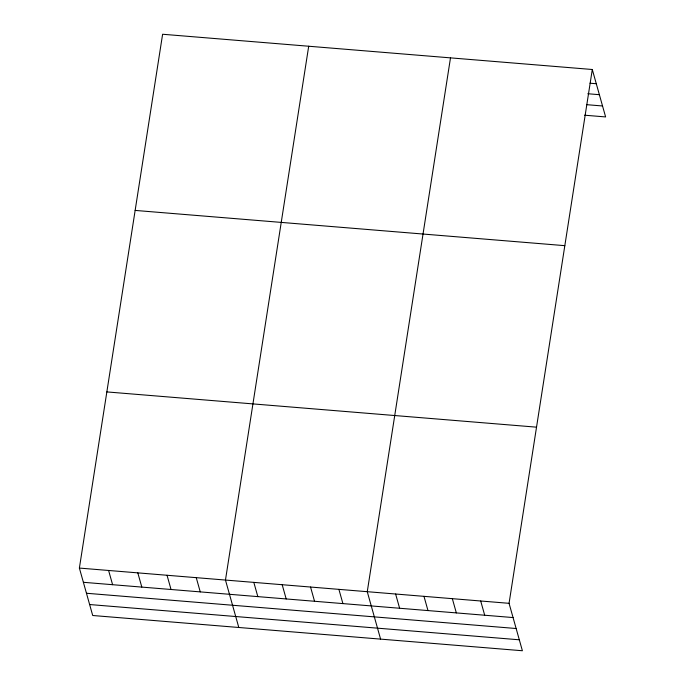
<?xml version="1.0" encoding="UTF-8"?>
<svg xmlns="http://www.w3.org/2000/svg" width="685" height="685" viewBox="0 0 685 685"><rect width="100%" height="100%" fill="white"/><g stroke="black" fill="none" stroke-linecap="round" stroke-linejoin="round"><path stroke-width="1.03" d="M592.294 69.502L509.058 603.322L522.39 650.75L92.706 615.498L79.383 568.071L162.61 34.25L592.294 69.502L605.617 116.929L584.613 115.208M308.704 46.237L225.468 580.058L238.8 627.486M450.499 57.874L367.263 591.694L380.595 639.114M589.99 83.219L596.292 83.733M587.816 93.742L599.366 94.693M586.788 104.685L602.543 105.978M135.142 210.415L564.825 245.667M106.843 391.914L536.526 427.166M79.383 568.071L509.058 603.322M83.382 582.301L513.056 617.562M86.456 593.261L516.139 628.513M89.632 604.538L519.307 639.799M480.699 601.002L484.697 615.233M452.34 598.673L456.338 612.904M423.981 596.344L427.979 610.575M395.622 594.023L399.62 608.254M338.904 589.365L342.902 603.596M310.545 587.036L314.543 601.267M282.186 584.716L286.184 598.947M253.827 582.387L257.825 596.618M196.252 577.66L200.251 591.891M167.037 575.263L171.036 589.494M137.813 572.865L141.812 587.096M108.598 570.468L112.597 584.699"/></g></svg>
